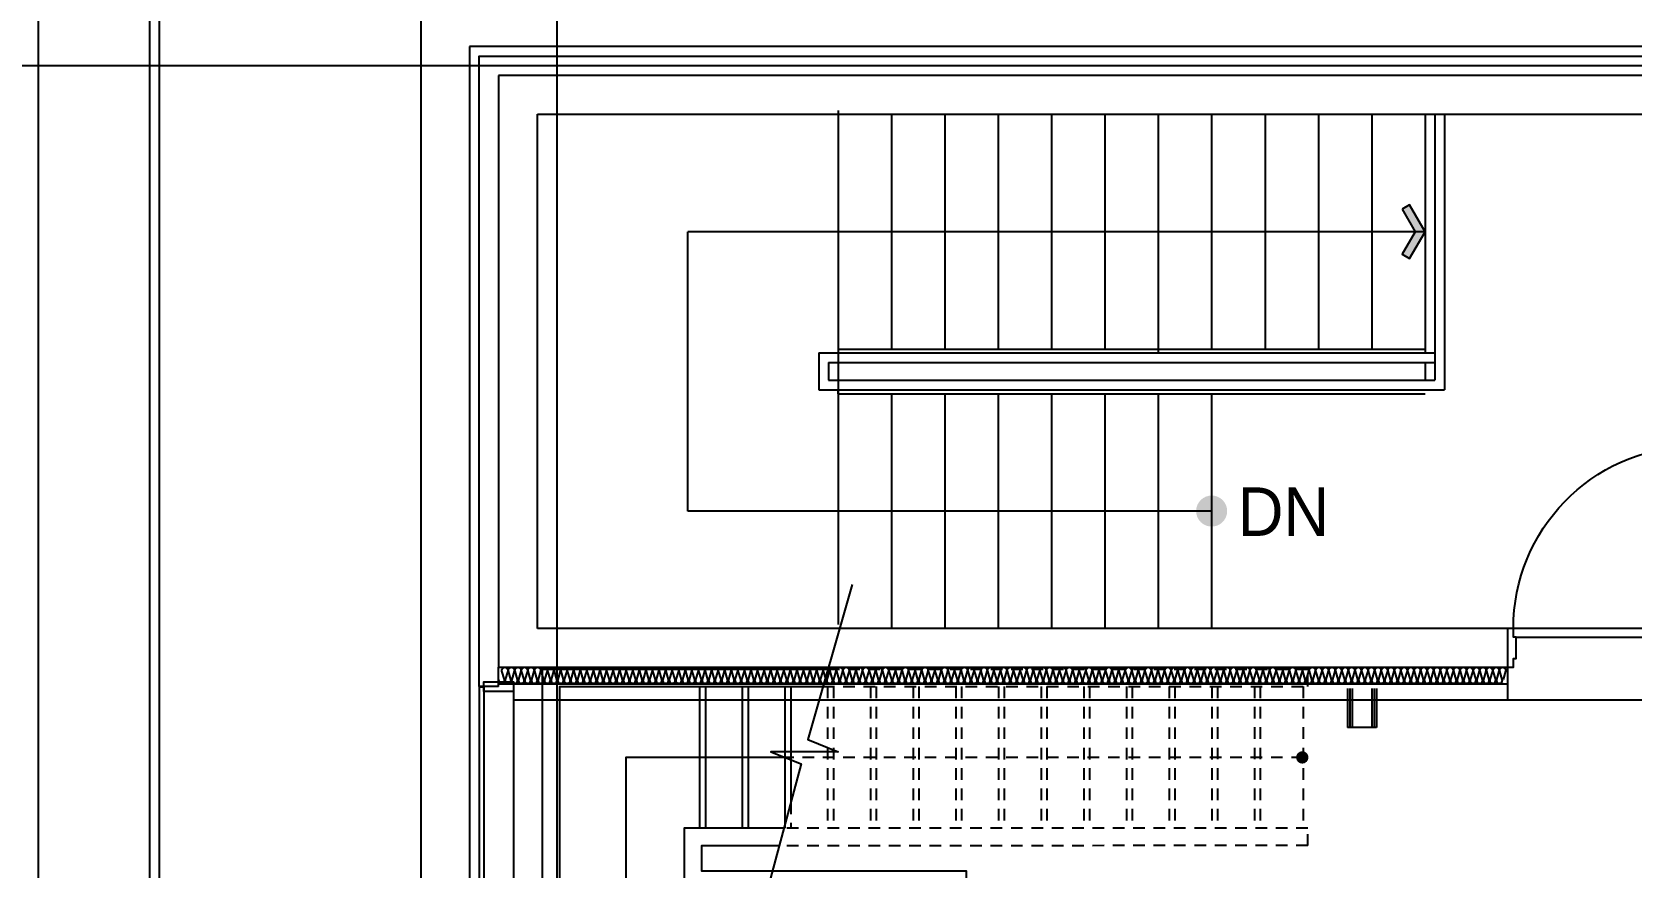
# Model space of a CAD drawing. Header units: metres. Extents: x 630750 to 860239, y 578133 to 726633.
# Drawn here: x 678899 to 687146, y 655180 to 659485 of the extents above; entities that cross this region are included whole.
import ezdxf
from ezdxf.enums import TextEntityAlignment as Align

# ---------------------------------------------------------------- set-up
doc = ezdxf.new("R2010")
doc.units = ezdxf.units.M
doc.header["$LTSCALE"] = 300
for name, pattern in [('HIDD', [0.7, 0.4, -0.3]), ('HIDDEN', [2, 1, -1]), ('업무시설_xr-base$0$CONTINOUS', [0])]:
    doc.linetypes.add(name, pattern=pattern)
for name, color, linetype in [('A-AL', 6, 'Continuous'), ('A-CEN-1', 1, 'Continuous'), ('A-DOR', 4, 'Continuous'), ('A-HAT-253', 253, 'Continuous'), ('A-STAIR', 4, 'Continuous'), ('A-SYM1', 7, 'Continuous'), ('A-TXT-S', 3, 'Continuous'), ('A-WAL-DW', 7, 'Continuous'), ('A-WALL-CONC', 2, 'Continuous'), ('A-WIN', 4, 'Continuous'), ('A-WIN-GLASS', 4, 'Continuous'), ('DOR', 4, 'Continuous'), ('IN', 8, 'Continuous'), ('KUK-F-LEVEL', 4, 'Continuous'), ('KUK-WALL-DRYWALL', 4, 'Continuous'), ('KUK-WALL-FIN 1', 30, 'Continuous'), ('KUK-석고보드', 201, 'Continuous'), ('NP', 171, 'Continuous')]:
    doc.layers.add(name, color=color, linetype=linetype)
doc.styles.add('돋움', font='')
doc.styles.get('돋움').set_extended_font_data('Dotum')

# ---------------------------------------------------------------- blocks, each defined once
blk = doc.blocks.new('dor-1000x200conc')
at = {"layer": 'A-DOR'}
for p, q in [((30, 1139.5), (30, 200)), ((60, 1139.5), (30, 1139.5)), ((60, 1139.5), (60, 200)), ((30, 200), (60, 200))]:
    blk.add_line(p, q, dxfattribs=at)
for points in [[(0, 200), (0, 0), (30, 0), (30, 45), (45, 45), (45, 155), (30, 155), (30, 200)], [(1000, 200), (1000, 0), (970, 0), (970, 45), (955, 45), (955, 155), (970, 155), (970, 200)]]:
    blk.add_lwpolyline(points, close=True, dxfattribs=at)
blk.add_arc((30, 200), 940, 0, 88.17288, dxfattribs=at)
at = {"layer": 'DOR', "color": 9}
for points in [[(30, 200), (970, 200)], [(955, 155), (45, 155)]]:
    blk.add_lwpolyline(points, dxfattribs=at)
blk = doc.blocks.new('*U16')
at = {"layer": 'IN'}
for points in [[(0, -0.741, 1.344031), (0.35, -0.741), (0.2, -0.241, -1.344031), (0.55, -0.241), (0.4, -0.741)], [(0.4, -0.741, 1.344031), (0.75, -0.741), (0.6, -0.241, -1.344031), (0.95, -0.241), (0.8, -0.741)], [(0.8, -0.741, 1.344031), (1.15, -0.741), (1, -0.241, -1.344031), (1.35, -0.241), (1.2, -0.741)], [(1.2, -0.741, 1.344031), (1.55, -0.741), (1.4, -0.241, -1.344031), (1.75, -0.241), (1.6, -0.741)], [(1.6, -0.741, 1.344031), (1.95, -0.741), (1.8, -0.241, -1.344031), (2.15, -0.241), (2, -0.741)], [(2, -0.741, 1.344031), (2.35, -0.741), (2.2, -0.241, -1.344031), (2.55, -0.241), (2.4, -0.741)], [(2.4, -0.741, 1.344031), (2.75, -0.741), (2.6, -0.241, -1.344031), (2.95, -0.241), (2.8, -0.741)], [(2.8, -0.741, 1.344031), (3.15, -0.741), (3, -0.241, -1.344031), (3.35, -0.241), (3.2, -0.741)], [(3.2, -0.741, 1.344031), (3.55, -0.741), (3.4, -0.241, -1.344031), (3.75, -0.241), (3.6, -0.741)], [(3.6, -0.741, 1.344031), (3.95, -0.741), (3.8, -0.241, -1.344031), (4.15, -0.241), (4, -0.741)], [(4, -0.741, 1.344031), (4.35, -0.741), (4.2, -0.241, -1.344031), (4.55, -0.241), (4.4, -0.741)], [(4.4, -0.741, 1.344031), (4.75, -0.741), (4.6, -0.241, -1.344031), (4.95, -0.241), (4.8, -0.741)], [(4.8, -0.741, 1.344031), (5.15, -0.741), (5, -0.241, -1.344031), (5.35, -0.241), (5.2, -0.741)], [(5.2, -0.741, 1.344031), (5.55, -0.741), (5.4, -0.241, -1.344031), (5.75, -0.241), (5.6, -0.741)], [(5.6, -0.741, 1.344031), (5.95, -0.741), (5.8, -0.241, -1.344031), (6.15, -0.241), (6, -0.741)], [(6, -0.741, 1.344031), (6.35, -0.741), (6.2, -0.241, -1.344031), (6.55, -0.241), (6.4, -0.741)], [(6.4, -0.741, 1.344031), (6.75, -0.741), (6.6, -0.241, -1.344031), (6.95, -0.241), (6.8, -0.741)], [(6.8, -0.741, 1.344031), (7.15, -0.741), (7, -0.241, -1.344031), (7.35, -0.241), (7.2, -0.741)], [(7.2, -0.741, 1.344031), (7.55, -0.741), (7.4, -0.241, -1.344031), (7.75, -0.241), (7.6, -0.741)], [(7.6, -0.741, 1.344031), (7.95, -0.741), (7.8, -0.241, -1.344031), (8.15, -0.241), (8, -0.741)], [(8, -0.741, 1.344031), (8.35, -0.741), (8.2, -0.241, -1.344031), (8.55, -0.241), (8.4, -0.741)], [(8.4, -0.741, 1.344031), (8.75, -0.741), (8.6, -0.241, -1.344031), (8.95, -0.241), (8.8, -0.741)], [(8.8, -0.741, 1.344031), (9.15, -0.741), (9, -0.241, -1.344031), (9.35, -0.241), (9.2, -0.741)], [(9.2, -0.741, 1.344031), (9.55, -0.741), (9.4, -0.241, -1.344031), (9.75, -0.241), (9.6, -0.741)], [(9.6, -0.741, 1.344031), (9.95, -0.741), (9.8, -0.241, -1.344031), (10.15, -0.241), (10, -0.741)], [(10, -0.741, 1.344031), (10.35, -0.741), (10.2, -0.241, -1.344031), (10.55, -0.241), (10.4, -0.741)], [(10.4, -0.741, 1.344031), (10.75, -0.741), (10.6, -0.241, -1.344031), (10.95, -0.241), (10.8, -0.741)], [(10.8, -0.741, 1.344031), (11.15, -0.741), (11, -0.241, -1.344031), (11.35, -0.241), (11.2, -0.741)], [(11.2, -0.741, 1.344031), (11.55, -0.741), (11.4, -0.241, -1.344031), (11.75, -0.241), (11.6, -0.741)], [(11.6, -0.741, 1.344031), (11.95, -0.741), (11.8, -0.241, -1.344031), (12.15, -0.241), (12, -0.741)], [(12, -0.741, 1.344031), (12.35, -0.741), (12.2, -0.241, -1.344031), (12.55, -0.241), (12.4, -0.741)], [(12.4, -0.741, 1.344031), (12.75, -0.741), (12.6, -0.241, -1.344031), (12.95, -0.241), (12.8, -0.741)], [(12.8, -0.741, 1.344031), (13.15, -0.741), (13, -0.241, -1.344031), (13.35, -0.241), (13.2, -0.741)], [(13.2, -0.741, 1.344031), (13.55, -0.741), (13.4, -0.241, -1.344031), (13.75, -0.241), (13.6, -0.741)], [(13.6, -0.741, 1.344031), (13.95, -0.741), (13.8, -0.241, -1.344031), (14.15, -0.241), (14, -0.741)], [(14, -0.741, 1.344031), (14.35, -0.741), (14.2, -0.241, -1.344031), (14.55, -0.241), (14.4, -0.741)], [(14.4, -0.741, 1.344031), (14.75, -0.741), (14.6, -0.241, -1.344031), (14.95, -0.241), (14.8, -0.741)], [(14.8, -0.741, 1.344031), (15.15, -0.741), (15, -0.241, -1.344031), (15.35, -0.241), (15.2, -0.741)], [(15.2, -0.741, 1.344031), (15.55, -0.741), (15.4, -0.241, -1.344031), (15.75, -0.241), (15.6, -0.741)], [(15.6, -0.741, 1.344031), (15.95, -0.741), (15.8, -0.241, -1.344031), (16.15, -0.241), (16, -0.741)], [(16, -0.741, 1.344031), (16.35, -0.741), (16.2, -0.241, -1.344031), (16.55, -0.241), (16.4, -0.741)], [(16.4, -0.741, 1.344031), (16.75, -0.741), (16.6, -0.241, -1.344031), (16.95, -0.241), (16.8, -0.741)], [(16.8, -0.741, 1.344031), (17.15, -0.741), (17, -0.241, -1.344031), (17.35, -0.241), (17.2, -0.741)], [(17.2, -0.741, 1.344031), (17.55, -0.741), (17.4, -0.241, -1.344031), (17.75, -0.241), (17.6, -0.741)], [(17.6, -0.741, 1.344031), (17.95, -0.741), (17.8, -0.241, -1.344031), (18.15, -0.241), (18, -0.741)], [(18, -0.741, 1.344031), (18.35, -0.741), (18.2, -0.241, -1.344031), (18.55, -0.241), (18.4, -0.741)], [(18.4, -0.741, 1.344031), (18.75, -0.741), (18.6, -0.241, -1.344031), (18.95, -0.241), (18.8, -0.741)], [(18.8, -0.741, 1.344031), (19.15, -0.741), (19, -0.241, -1.344031), (19.35, -0.241), (19.2, -0.741)], [(19.2, -0.741, 1.344031), (19.55, -0.741), (19.4, -0.241, -1.344031), (19.75, -0.241), (19.6, -0.741)], [(19.6, -0.741, 1.344031), (19.95, -0.741), (19.8, -0.241, -1.344031), (20.15, -0.241), (20, -0.741)], [(20, -0.741, 1.344031), (20.35, -0.741), (20.2, -0.241, -1.344031), (20.55, -0.241), (20.4, -0.741)], [(20.4, -0.741, 1.344031), (20.75, -0.741), (20.6, -0.241, -1.344031), (20.95, -0.241), (20.8, -0.741)], [(20.8, -0.741, 1.344031), (21.15, -0.741), (21, -0.241, -1.344031), (21.35, -0.241), (21.2, -0.741)], [(21.2, -0.741, 1.344031), (21.55, -0.741), (21.4, -0.241, -1.344031), (21.75, -0.241), (21.6, -0.741)], [(21.6, -0.741, 1.344031), (21.95, -0.741), (21.8, -0.241, -1.344031), (22.15, -0.241), (22, -0.741)], [(22, -0.741, 1.344031), (22.35, -0.741), (22.2, -0.241, -1.344031), (22.55, -0.241), (22.4, -0.741)], [(22.4, -0.741, 1.344031), (22.75, -0.741), (22.6, -0.241, -1.344031), (22.95, -0.241), (22.8, -0.741)], [(22.8, -0.741, 1.344031), (23.15, -0.741), (23, -0.241, -1.344031), (23.35, -0.241), (23.2, -0.741)], [(23.2, -0.741, 1.344031), (23.55, -0.741), (23.4, -0.241, -1.344031), (23.75, -0.241), (23.6, -0.741)], [(23.6, -0.741, 1.344031), (23.95, -0.741), (23.8, -0.241, -1.344031), (24.15, -0.241), (24, -0.741)], [(24, -0.741, 1.344031), (24.35, -0.741), (24.2, -0.241, -1.344031), (24.55, -0.241), (24.4, -0.741)], [(24.4, -0.741, 1.344031), (24.75, -0.741), (24.6, -0.241, -1.344031), (24.95, -0.241), (24.8, -0.741)], [(24.8, -0.741, 1.344031), (25.15, -0.741), (25, -0.241, -1.344031), (25.35, -0.241), (25.2, -0.741)], [(25.2, -0.741, 1.344031), (25.55, -0.741), (25.4, -0.241, -1.344031), (25.75, -0.241), (25.6, -0.741)], [(25.6, -0.741, 1.344031), (25.95, -0.741), (25.8, -0.241, -1.344031), (26.15, -0.241), (26, -0.741)], [(26, -0.741, 1.344031), (26.35, -0.741), (26.2, -0.241, -1.344031), (26.55, -0.241), (26.4, -0.741)], [(26.4, -0.741, 1.344031), (26.75, -0.741), (26.6, -0.241, -1.344031), (26.95, -0.241), (26.8, -0.741)], [(26.8, -0.741, 1.344031), (27.15, -0.741), (27, -0.241, -1.344031), (27.35, -0.241), (27.2, -0.741)], [(27.2, -0.741, 1.344031), (27.55, -0.741), (27.4, -0.241, -1.344031), (27.75, -0.241), (27.6, -0.741)], [(27.6, -0.741, 1.344031), (27.95, -0.741), (27.8, -0.241, -1.344031), (28.15, -0.241), (28, -0.741)], [(28, -0.741, 1.344031), (28.35, -0.741), (28.2, -0.241, -1.344031), (28.55, -0.241), (28.4, -0.741)], [(28.4, -0.741, 1.344031), (28.75, -0.741), (28.6, -0.241, -1.344031), (28.95, -0.241), (28.8, -0.741)], [(28.8, -0.741, 1.344031), (29.15, -0.741), (29, -0.241, -1.344031), (29.35, -0.241), (29.2, -0.741)], [(29.2, -0.741, 1.344031), (29.55, -0.741), (29.4, -0.241, -1.344031), (29.75, -0.241), (29.6, -0.741)], [(29.6, -0.741, 1.344031), (29.95, -0.741), (29.8, -0.241, -1.344031), (30.15, -0.241), (30, -0.741)], [(30, -0.741, 1.344031), (30.35, -0.741), (30.2, -0.241, -1.344031), (30.55, -0.241), (30.4, -0.741)], [(30.4, -0.741, 1.344031), (30.75, -0.741), (30.6, -0.241, -1.344031), (30.95, -0.241), (30.8, -0.741)], [(30.8, -0.741, 1.344031), (31.15, -0.741), (31, -0.241, -1.344031), (31.35, -0.241), (31.2, -0.741)], [(31.2, -0.741, 1.344031), (31.55, -0.741), (31.4, -0.241, -1.344031), (31.75, -0.241), (31.6, -0.741)], [(31.6, -0.741, 1.344031), (31.95, -0.741), (31.8, -0.241, -1.344031), (32.15, -0.241), (32, -0.741)], [(32, -0.741, 1.344031), (32.35, -0.741), (32.2, -0.241, -1.344031), (32.55, -0.241), (32.4, -0.741)], [(32.4, -0.741, 1.344031), (32.75, -0.741), (32.6, -0.241, -1.344031), (32.95, -0.241), (32.8, -0.741)], [(32.8, -0.741, 1.344031), (33.15, -0.741), (33, -0.241, -1.344031), (33.35, -0.241), (33.2, -0.741)], [(33.2, -0.741, 1.344031), (33.55, -0.741), (33.4, -0.241, -1.344031), (33.75, -0.241), (33.6, -0.741)], [(33.6, -0.741, 1.344031), (33.95, -0.741), (33.8, -0.241, -1.344031), (34.15, -0.241), (34, -0.741)], [(34, -0.741, 1.344031), (34.35, -0.741), (34.2, -0.241, -1.344031), (34.55, -0.241), (34.4, -0.741)], [(34.4, -0.741, 1.344031), (34.75, -0.741), (34.6, -0.241, -1.344031), (34.95, -0.241), (34.8, -0.741)], [(34.8, -0.741, 1.344031), (35.15, -0.741), (35, -0.241, -1.344031), (35.35, -0.241), (35.2, -0.741)], [(35.2, -0.741, 1.344031), (35.55, -0.741), (35.4, -0.241, -1.344031), (35.75, -0.241), (35.6, -0.741)], [(35.6, -0.741, 1.344031), (35.95, -0.741), (35.8, -0.241, -1.344031), (36.15, -0.241), (36, -0.741)], [(36, -0.741, 1.344031), (36.35, -0.741), (36.2, -0.241, -1.344031), (36.55, -0.241), (36.4, -0.741)], [(36.4, -0.741, 1.344031), (36.75, -0.741), (36.6, -0.241, -1.344031), (36.95, -0.241), (36.8, -0.741)], [(36.8, -0.741, 1.344031), (37.15, -0.741), (37, -0.241, -1.344031), (37.35, -0.241), (37.2, -0.741)], [(37.2, -0.741, 1.344031), (37.55, -0.741), (37.4, -0.241, -1.344031), (37.75, -0.241), (37.6, -0.741)], [(37.6, -0.741, 1.344031), (37.95, -0.741), (37.8, -0.241, -1.344031), (38.15, -0.241), (38, -0.741)], [(38, -0.741, 1.344031), (38.35, -0.741), (38.2, -0.241, -1.344031), (38.55, -0.241), (38.4, -0.741)], [(38.4, -0.741, 1.344031), (38.75, -0.741), (38.6, -0.241, -1.344031), (38.95, -0.241), (38.8, -0.741)], [(38.8, -0.741, 1.344031), (39.15, -0.741), (39, -0.241, -1.344031), (39.35, -0.241), (39.2, -0.741)], [(39.2, -0.741, 1.344031), (39.55, -0.741), (39.4, -0.241, -1.344031), (39.75, -0.241), (39.6, -0.741)], [(39.6, -0.741, 1.344031), (39.95, -0.741), (39.8, -0.241, -1.344031), (40.15, -0.241), (40, -0.741)], [(40, -0.741, 1.344031), (40.35, -0.741), (40.2, -0.241, -1.344031), (40.55, -0.241), (40.4, -0.741)], [(40.4, -0.741, 1.344031), (40.75, -0.741), (40.6, -0.241, -1.344031), (40.95, -0.241), (40.8, -0.741)], [(40.8, -0.741, 1.344031), (41.15, -0.741), (41, -0.241, -1.344031), (41.35, -0.241), (41.2, -0.741)], [(41.2, -0.741, 1.344031), (41.55, -0.741), (41.4, -0.241, -1.344031), (41.75, -0.241), (41.6, -0.741)], [(41.6, -0.741, 1.344031), (41.95, -0.741), (41.8, -0.241, -1.344031), (42.15, -0.241), (42, -0.741)], [(42, -0.741, 1.344031), (42.35, -0.741), (42.2, -0.241, -1.344031), (42.55, -0.241), (42.4, -0.741)], [(42.4, -0.741, 1.344031), (42.75, -0.741), (42.6, -0.241, -1.344031), (42.95, -0.241), (42.8, -0.741)], [(42.8, -0.741, 1.344031), (43.15, -0.741), (43, -0.241, -1.344031), (43.35, -0.241), (43.2, -0.741)], [(43.2, -0.741, 1.344031), (43.55, -0.741), (43.4, -0.241, -1.344031), (43.75, -0.241), (43.6, -0.741)], [(43.6, -0.741, 1.344031), (43.95, -0.741), (43.8, -0.241, -1.344031), (44.15, -0.241), (44, -0.741)], [(44, -0.741, 1.344031), (44.35, -0.741), (44.2, -0.241, -1.344031), (44.55, -0.241), (44.4, -0.741)], [(44.4, -0.741, 1.344031), (44.75, -0.741), (44.6, -0.241, -1.344031), (44.95, -0.241), (44.8, -0.741)], [(44.8, -0.741, 1.344031), (45.15, -0.741), (45, -0.241, -1.344031), (45.35, -0.241), (45.2, -0.741)], [(45.2, -0.741, 1.344031), (45.55, -0.741), (45.4, -0.241, -1.344031), (45.75, -0.241), (45.6, -0.741)], [(45.6, -0.741, 1.344031), (45.95, -0.741), (45.8, -0.241, -1.344031), (46.15, -0.241), (46, -0.741)], [(46, -0.741, 1.344031), (46.35, -0.741), (46.2, -0.241, -1.344031), (46.55, -0.241), (46.4, -0.741)], [(46.4, -0.741, 1.344031), (46.75, -0.741), (46.6, -0.241, -1.344031), (46.95, -0.241), (46.8, -0.741)], [(46.8, -0.741, 1.344031), (47.15, -0.741), (47, -0.241, -1.344031), (47.35, -0.241), (47.2, -0.741)], [(47.2, -0.741, 1.344031), (47.55, -0.741), (47.4, -0.241, -1.344031), (47.75, -0.241), (47.6, -0.741)], [(47.6, -0.741, 1.344031), (47.95, -0.741), (47.8, -0.241, -1.344031), (48.15, -0.241), (48, -0.741)], [(48, -0.741, 1.344031), (48.35, -0.741), (48.2, -0.241, -1.344031), (48.55, -0.241), (48.4, -0.741)], [(48.4, -0.741, 1.344031), (48.75, -0.741), (48.6, -0.241, -1.344031), (48.95, -0.241), (48.8, -0.741)], [(48.8, -0.741, 1.344031), (49.15, -0.741), (49, -0.241, -1.344031), (49.35, -0.241), (49.2, -0.741)], [(49.2, -0.741, 1.344031), (49.55, -0.741), (49.4, -0.241, -1.344031), (49.75, -0.241), (49.6, -0.741)], [(49.6, -0.741, 1.344031), (49.95, -0.741), (49.8, -0.241, -1.344031), (50.15, -0.241), (50, -0.741)], [(50, -0.741, 1.344031), (50.35, -0.741), (50.2, -0.241, -1.344031), (50.55, -0.241), (50.4, -0.741)], [(50.4, -0.741, 1.344031), (50.75, -0.741), (50.6, -0.241, -1.344031), (50.95, -0.241), (50.8, -0.741)], [(50.8, -0.741, 1.344031), (51.15, -0.741), (51, -0.241, -1.344031), (51.35, -0.241), (51.2, -0.741)], [(51.2, -0.741, 1.344031), (51.55, -0.741), (51.4, -0.241, -1.344031), (51.75, -0.241), (51.6, -0.741)], [(51.6, -0.741, 1.344031), (51.95, -0.741), (51.8, -0.241, -1.344031), (52.15, -0.241), (52, -0.741)], [(52, -0.741, 1.344031), (52.35, -0.741), (52.2, -0.241, -1.344031), (52.55, -0.241), (52.4, -0.741)], [(52.4, -0.741, 1.344031), (52.75, -0.741), (52.6, -0.241, -1.344031), (52.95, -0.241), (52.8, -0.741)], [(52.8, -0.741, 1.344031), (53.15, -0.741), (53, -0.241, -1.344031), (53.35, -0.241), (53.2, -0.741)], [(53.2, -0.741, 1.344031), (53.55, -0.741), (53.4, -0.241, -1.344031), (53.75, -0.241), (53.6, -0.741)], [(53.6, -0.741, 1.344031), (53.95, -0.741), (53.8, -0.241, -1.344031), (54.15, -0.241), (54, -0.741)], [(54, -0.741, 1.344031), (54.35, -0.741), (54.2, -0.241, -1.344031), (54.55, -0.241), (54.4, -0.741)], [(54.4, -0.741, 1.344031), (54.75, -0.741), (54.6, -0.241, -1.344031), (54.95, -0.241), (54.8, -0.741)], [(54.8, -0.741, 1.344031), (55.15, -0.741), (55, -0.241, -1.344031), (55.35, -0.241), (55.2, -0.741)], [(55.2, -0.741, 1.344031), (55.55, -0.741), (55.4, -0.241, -1.344031), (55.75, -0.241), (55.6, -0.741)], [(55.6, -0.741, 1.344031), (55.95, -0.741), (55.8, -0.241, -1.344031), (56.15, -0.241), (56, -0.741)], [(56, -0.741, 1.344031), (56.35, -0.741), (56.2, -0.241, -1.344031), (56.55, -0.241), (56.4, -0.741)], [(56.4, -0.741, 1.344031), (56.75, -0.741), (56.6, -0.241, -1.344031), (56.95, -0.241), (56.8, -0.741)], [(56.8, -0.741, 1.344031), (57.15, -0.741), (57, -0.241, -1.344031), (57.35, -0.241), (57.2, -0.741)], [(57.2, -0.741, 1.344031), (57.55, -0.741), (57.4, -0.241, -1.344031), (57.75, -0.241), (57.6, -0.741)], [(57.6, -0.741, 1.344031), (57.95, -0.741), (57.8, -0.241, -1.344031), (58.15, -0.241), (58, -0.741)], [(58, -0.741, 1.344031), (58.35, -0.741), (58.2, -0.241, -1.344031), (58.55, -0.241), (58.4, -0.741)], [(58.4, -0.741, 1.344031), (58.75, -0.741), (58.6, -0.241, -1.344031), (58.95, -0.241), (58.8, -0.741)], [(58.8, -0.741, 1.344031), (59.15, -0.741), (59, -0.241, -1.344031), (59.35, -0.241), (59.2, -0.741)], [(59.2, -0.741, 1.344031), (59.55, -0.741), (59.4, -0.241, -1.344031), (59.75, -0.241), (59.6, -0.741)], [(59.6, -0.741, 1.344031), (59.95, -0.741), (59.8, -0.241, -1.344031), (60.15, -0.241), (60, -0.741)], [(60, -0.741, 1.344031), (60.35, -0.741), (60.2, -0.241, -1.344031), (60.55, -0.241), (60.4, -0.741)], [(60.4, -0.741, 1.344031), (60.75, -0.741), (60.6, -0.241, -1.344031), (60.95, -0.241), (60.8, -0.741)], [(60.8, -0.741, 1.344031), (61.15, -0.741), (61, -0.241, -1.344031), (61.35, -0.241), (61.2, -0.741)]]:
    blk.add_lwpolyline(points, format="xyb", dxfattribs=at)
at = {"layer": 'NP'}
for p, q in [((0, 0), (0.4, 0)), ((0.4, 0), (0.8, 0)), ((0.8, 0), (1.2, 0)), ((1.2, 0), (1.6, 0)), ((1.6, 0), (2, 0)), ((2, 0), (2.4, 0)), ((2.4, 0), (2.8, 0)), ((2.8, 0), (3.2, 0)), ((3.2, 0), (3.6, 0)), ((3.6, 0), (4, 0)), ((4, 0), (4.4, 0)), ((4.4, 0), (4.8, 0)), ((4.8, 0), (5.2, 0)), ((5.2, 0), (5.6, 0)), ((5.6, 0), (6, 0)), ((6, 0), (6.4, 0)), ((6.4, 0), (6.8, 0)), ((6.8, 0), (7.2, 0)), ((7.2, 0), (7.6, 0)), ((7.6, 0), (8, 0)), ((8, 0), (8.4, 0)), ((8.4, 0), (8.8, 0)), ((8.8, 0), (9.2, 0)), ((9.2, 0), (9.6, 0)), ((9.6, 0), (10, 0)), ((10, 0), (10.4, 0)), ((10.4, 0), (10.8, 0)), ((10.8, 0), (11.2, 0)), ((11.2, 0), (11.6, 0)), ((11.6, 0), (12, 0)), ((12, 0), (12.4, 0)), ((12.4, 0), (12.8, 0)), ((12.8, 0), (13.2, 0)), ((13.2, 0), (13.6, 0)), ((13.6, 0), (14, 0)), ((14, 0), (14.4, 0)), ((14.4, 0), (14.8, 0)), ((14.8, 0), (15.2, 0)), ((15.2, 0), (15.6, 0)), ((15.6, 0), (16, 0)), ((16, 0), (16.4, 0)), ((16.4, 0), (16.8, 0)), ((16.8, 0), (17.2, 0)), ((17.2, 0), (17.6, 0)), ((17.6, 0), (18, 0)), ((18, 0), (18.4, 0)), ((18.4, 0), (18.8, 0)), ((18.8, 0), (19.2, 0)), ((19.2, 0), (19.6, 0)), ((19.6, 0), (20, 0)), ((20, 0), (20.4, 0)), ((20.4, 0), (20.8, 0)), ((20.8, 0), (21.2, 0)), ((21.2, 0), (21.6, 0)), ((21.6, 0), (22, 0)), ((22, 0), (22.4, 0)), ((22.4, 0), (22.8, 0)), ((22.8, 0), (23.2, 0)), ((23.2, 0), (23.6, 0)), ((23.6, 0), (24, 0)), ((24, 0), (24.4, 0)), ((24.4, 0), (24.8, 0)), ((24.8, 0), (25.2, 0)), ((25.2, 0), (25.6, 0)), ((25.6, 0), (26, 0)), ((26, 0), (26.4, 0)), ((26.4, 0), (26.8, 0)), ((26.8, 0), (27.2, 0)), ((27.2, 0), (27.6, 0)), ((27.6, 0), (28, 0)), ((28, 0), (28.4, 0)), ((28.4, 0), (28.8, 0)), ((28.8, 0), (29.2, 0)), ((29.2, 0), (29.6, 0)), ((29.6, 0), (30, 0)), ((30, 0), (30.4, 0)), ((30.4, 0), (30.8, 0)), ((30.8, 0), (31.2, 0)), ((31.2, 0), (31.6, 0)), ((31.6, 0), (32, 0)), ((32, 0), (32.4, 0)), ((32.4, 0), (32.8, 0)), ((32.8, 0), (33.2, 0)), ((33.2, 0), (33.6, 0)), ((33.6, 0), (34, 0)), ((34, 0), (34.4, 0)), ((34.4, 0), (34.8, 0)), ((34.8, 0), (35.2, 0)), ((35.2, 0), (35.6, 0)), ((35.6, 0), (36, 0)), ((36, 0), (36.4, 0)), ((36.4, 0), (36.8, 0)), ((36.8, 0), (37.2, 0)), ((37.2, 0), (37.6, 0)), ((37.6, 0), (38, 0)), ((38, 0), (38.4, 0)), ((38.4, 0), (38.8, 0)), ((38.8, 0), (39.2, 0)), ((39.2, 0), (39.6, 0)), ((39.6, 0), (40, 0)), ((40, 0), (40.4, 0)), ((40.4, 0), (40.8, 0)), ((40.8, 0), (41.2, 0)), ((41.2, 0), (41.6, 0)), ((41.6, 0), (42, 0)), ((42, 0), (42.4, 0)), ((42.4, 0), (42.8, 0)), ((42.8, 0), (43.2, 0)), ((43.2, 0), (43.6, 0)), ((43.6, 0), (44, 0)), ((44, 0), (44.4, 0)), ((44.4, 0), (44.8, 0)), ((44.8, 0), (45.2, 0)), ((45.2, 0), (45.6, 0)), ((45.6, 0), (46, 0)), ((46, 0), (46.4, 0)), ((46.4, 0), (46.8, 0)), ((46.8, 0), (47.2, 0)), ((47.2, 0), (47.6, 0)), ((47.6, 0), (48, 0)), ((48, 0), (48.4, 0)), ((48.4, 0), (48.8, 0)), ((48.8, 0), (49.2, 0)), ((49.2, 0), (49.6, 0)), ((49.6, 0), (50, 0)), ((50, 0), (50.4, 0)), ((50.4, 0), (50.8, 0)), ((50.8, 0), (51.2, 0)), ((51.2, 0), (51.6, 0)), ((51.6, 0), (52, 0)), ((52, 0), (52.4, 0)), ((52.4, 0), (52.8, 0)), ((52.8, 0), (53.2, 0)), ((53.2, 0), (53.6, 0)), ((53.6, 0), (54, 0)), ((54, 0), (54.4, 0)), ((54.4, 0), (54.8, 0)), ((54.8, 0), (55.2, 0)), ((55.2, 0), (55.6, 0)), ((55.6, 0), (56, 0)), ((56, 0), (56.4, 0)), ((56.4, 0), (56.8, 0)), ((56.8, 0), (57.2, 0)), ((57.2, 0), (57.6, 0)), ((57.6, 0), (58, 0)), ((58, 0), (58.4, 0)), ((58.4, 0), (58.8, 0)), ((58.8, 0), (59.2, 0)), ((59.2, 0), (59.6, 0)), ((59.6, 0), (60, 0)), ((60, 0), (60.4, 0)), ((60.4, 0), (60.8, 0)), ((60.8, 0), (61.2, 0)), ((0, -1), (0.4, -1)), ((0.4, -1), (0.8, -1)), ((0.8, -1), (1.2, -1)), ((1.2, -1), (1.6, -1)), ((1.6, -1), (2, -1)), ((2, -1), (2.4, -1)), ((2.4, -1), (2.8, -1)), ((2.8, -1), (3.2, -1)), ((3.2, -1), (3.6, -1)), ((3.6, -1), (4, -1)), ((4, -1), (4.4, -1)), ((4.4, -1), (4.8, -1)), ((4.8, -1), (5.2, -1)), ((5.2, -1), (5.6, -1)), ((5.6, -1), (6, -1)), ((6, -1), (6.4, -1)), ((6.4, -1), (6.8, -1)), ((6.8, -1), (7.2, -1)), ((7.2, -1), (7.6, -1)), ((7.6, -1), (8, -1)), ((8, -1), (8.4, -1)), ((8.4, -1), (8.8, -1)), ((8.8, -1), (9.2, -1)), ((9.2, -1), (9.6, -1)), ((9.6, -1), (10, -1)), ((10, -1), (10.4, -1)), ((10.4, -1), (10.8, -1)), ((10.8, -1), (11.2, -1)), ((11.2, -1), (11.6, -1)), ((11.6, -1), (12, -1)), ((12, -1), (12.4, -1)), ((12.4, -1), (12.8, -1)), ((12.8, -1), (13.2, -1)), ((13.2, -1), (13.6, -1)), ((13.6, -1), (14, -1)), ((14, -1), (14.4, -1)), ((14.4, -1), (14.8, -1)), ((14.8, -1), (15.2, -1)), ((15.2, -1), (15.6, -1)), ((15.6, -1), (16, -1)), ((16, -1), (16.4, -1)), ((16.4, -1), (16.8, -1)), ((16.8, -1), (17.2, -1)), ((17.2, -1), (17.6, -1)), ((17.6, -1), (18, -1)), ((18, -1), (18.4, -1)), ((18.4, -1), (18.8, -1)), ((18.8, -1), (19.2, -1)), ((19.2, -1), (19.6, -1)), ((19.6, -1), (20, -1)), ((20, -1), (20.4, -1)), ((20.4, -1), (20.8, -1)), ((20.8, -1), (21.2, -1)), ((21.2, -1), (21.6, -1)), ((21.6, -1), (22, -1)), ((22, -1), (22.4, -1)), ((22.4, -1), (22.8, -1)), ((22.8, -1), (23.2, -1)), ((23.2, -1), (23.6, -1)), ((23.6, -1), (24, -1)), ((24, -1), (24.4, -1)), ((24.4, -1), (24.8, -1)), ((24.8, -1), (25.2, -1)), ((25.2, -1), (25.6, -1)), ((25.6, -1), (26, -1)), ((26, -1), (26.4, -1)), ((26.4, -1), (26.8, -1)), ((26.8, -1), (27.2, -1)), ((27.2, -1), (27.6, -1)), ((27.6, -1), (28, -1)), ((28, -1), (28.4, -1)), ((28.4, -1), (28.8, -1)), ((28.8, -1), (29.2, -1)), ((29.2, -1), (29.6, -1)), ((29.6, -1), (30, -1)), ((30, -1), (30.4, -1)), ((30.4, -1), (30.8, -1)), ((30.8, -1), (31.2, -1)), ((31.2, -1), (31.6, -1)), ((31.6, -1), (32, -1)), ((32, -1), (32.4, -1)), ((32.4, -1), (32.8, -1)), ((32.8, -1), (33.2, -1)), ((33.2, -1), (33.6, -1)), ((33.6, -1), (34, -1)), ((34, -1), (34.4, -1)), ((34.4, -1), (34.8, -1)), ((34.8, -1), (35.2, -1)), ((35.2, -1), (35.6, -1)), ((35.6, -1), (36, -1)), ((36, -1), (36.4, -1)), ((36.4, -1), (36.8, -1)), ((36.8, -1), (37.2, -1)), ((37.2, -1), (37.6, -1)), ((37.6, -1), (38, -1)), ((38, -1), (38.4, -1)), ((38.4, -1), (38.8, -1)), ((38.8, -1), (39.2, -1)), ((39.2, -1), (39.6, -1)), ((39.6, -1), (40, -1)), ((40, -1), (40.4, -1)), ((40.4, -1), (40.8, -1)), ((40.8, -1), (41.2, -1)), ((41.2, -1), (41.6, -1)), ((41.6, -1), (42, -1)), ((42, -1), (42.4, -1)), ((42.4, -1), (42.8, -1)), ((42.8, -1), (43.2, -1)), ((43.2, -1), (43.6, -1)), ((43.6, -1), (44, -1)), ((44, -1), (44.4, -1)), ((44.4, -1), (44.8, -1)), ((44.8, -1), (45.2, -1)), ((45.2, -1), (45.6, -1)), ((45.6, -1), (46, -1)), ((46, -1), (46.4, -1)), ((46.4, -1), (46.8, -1)), ((46.8, -1), (47.2, -1)), ((47.2, -1), (47.6, -1)), ((47.6, -1), (48, -1)), ((48, -1), (48.4, -1)), ((48.4, -1), (48.8, -1)), ((48.8, -1), (49.2, -1)), ((49.2, -1), (49.6, -1)), ((49.6, -1), (50, -1)), ((50, -1), (50.4, -1)), ((50.4, -1), (50.8, -1)), ((50.8, -1), (51.2, -1)), ((51.2, -1), (51.6, -1)), ((51.6, -1), (52, -1)), ((52, -1), (52.4, -1)), ((52.4, -1), (52.8, -1)), ((52.8, -1), (53.2, -1)), ((53.2, -1), (53.6, -1)), ((53.6, -1), (54, -1)), ((54, -1), (54.4, -1)), ((54.4, -1), (54.8, -1)), ((54.8, -1), (55.2, -1)), ((55.2, -1), (55.6, -1)), ((55.6, -1), (56, -1)), ((56, -1), (56.4, -1)), ((56.4, -1), (56.8, -1)), ((56.8, -1), (57.2, -1)), ((57.2, -1), (57.6, -1)), ((57.6, -1), (58, -1)), ((58, -1), (58.4, -1)), ((58.4, -1), (58.8, -1)), ((58.8, -1), (59.2, -1)), ((59.2, -1), (59.6, -1)), ((59.6, -1), (60, -1)), ((60, -1), (60.4, -1)), ((60.4, -1), (60.8, -1)), ((60.8, -1), (61.2, -1))]:
    blk.add_line(p, q, dxfattribs=at)
blk = doc.blocks.new('A$C742B7414')
at = {"layer": 'KUK-F-LEVEL', "linetype": 'HIDD', "ltscale": 0.5}
h = blk.add_hatch(color=251, dxfattribs=at)
edge = h.paths.add_edge_path()
edge.add_arc((3916.3, 14887.3), 32, 540, 720, ccw=False)
edge.add_arc((3916.3, 14887.3), 32, 360, 540, ccw=False)
at = {"layer": 'KUK-F-LEVEL', "color": 251, "linetype": 'HIDD', "ltscale": 0.5}
for p, q in [((3945, 15252.4), (3945, 15342.4)), ((1470, 15252.2), (1470, 14522.4)), ((1500, 15252.2), (1500, 14522.4)), ((1690, 15252.2), (1690, 14522.4)), ((1720, 15252.2), (1720, 14522.4)), ((1910, 15252.2), (1910, 14522.4)), ((1940, 15252.2), (1940, 14522.4)), ((2130, 15252.2), (2130, 14522.4)), ((2160, 15252.3), (2160, 14522.4)), ((2350, 15252.3), (2350, 14522.4)), ((2380, 15252.3), (2380, 14522.4)), ((2570, 15252.3), (2570, 14522.4)), ((2600, 15252.3), (2600, 14522.4)), ((2790, 15252.3), (2790, 14522.4)), ((2820, 15252.3), (2820, 14522.4)), ((3010, 15252.3), (3010, 14522.4)), ((3040, 15252.3), (3040, 14522.4)), ((3230, 15252.3), (3230, 14522.4)), ((3260, 15252.3), (3260, 14522.4)), ((3450, 15252.3), (3450, 14522.4)), ((3480, 15252.4), (3480, 14522.4)), ((3670, 15252.4), (3670, 14522.4)), ((3700, 15252.4), (3700, 14522.4)), ((3920, 15252.4), (3920, 14522.4)), ((1250, 14916.5), (1250, 14886.9)), ((1280, 14916.5), (1280, 14874.9)), ((1280, 14654.3), (1280, 14522.4)), ((1250, 14542.3), (1250, 14522.4))]:
    blk.add_line(p, q, dxfattribs=at)
at = {"layer": 'KUK-F-LEVEL', "color": 8, "linetype": 'HIDDEN', "ltscale": 300}
for p, q in [((810, 15252.1), (810, 14522.4)), ((1030, 15252.2), (1030, 14522.4)), ((1250, 15252.2), (1250, 14916.5)), ((1470, 14938.2), (1470, 14916.5)), ((1250, 14886.9), (1250, 14542.3))]:
    blk.add_line(p, q, dxfattribs=at)
at = {"layer": 'KUK-F-LEVEL', "color": 6, "linetype": '업무시설_xr-base$0$CONTINOUS', "ltscale": 1000}
for p, q in [((840, 15252.2), (840, 14522.4)), ((1060, 15252.2), (1060, 14522.4)), ((1280, 15252.2), (1280, 14916.5)), ((1280, 14874.9), (1280, 14654.3)), ((1500, 14926.2), (1500, 14916.5))]:
    blk.add_line(p, q, dxfattribs=at)
at = {"layer": 'KUK-F-LEVEL', "color": 1, "elevation": 0.8}
blk.add_lwpolyline([(1596.3, 15778.9), (1367.1, 14979.5), (1524.1, 14916.5), (1176.4, 14916.5), (1333.4, 14853.5), (1107.2, 14009.2)], dxfattribs=at)
at = {"layer": 'KUK-F-LEVEL', "color": 6, "linetype": '업무시설_xr-base$0$CONTINOUS', "ltscale": 1000}
for points in [[(2184.6, 13482.4), (2184.6, 13392.4), (0, 13392.4), (0, 15342.1), (1471.1, 15342.2)], [(2184.6, 13482.4), (90, 13482.4), (90, 15252.1), (1445.3, 15252.2)], [(1244.6, 14522.3), (730, 14522.3), (730, 14212.4), (2184.6, 14212.4)], [(1220.5, 14432.3), (820, 14432.3), (820, 14302.4), (2184.6, 14302.4), (2184.6, 14212.4)]]:
    blk.add_lwpolyline(points, dxfattribs=at)
at = {"layer": 'KUK-F-LEVEL', "color": 251, "linetype": 'HIDD', "ltscale": 0.5}
for points in [[(1471.1, 15342.2), (3945, 15342.4)], [(1445.3, 15252.2), (3945, 15252.4)], [(3920, 14887.3), (1249.2, 14887.3)], [(3945, 14432.4), (3945, 14522.4), (1244.6, 14522.3)], [(3945, 14432.4), (1220.5, 14432.3)]]:
    blk.add_lwpolyline(points, dxfattribs=at)
at = {"layer": 'KUK-F-LEVEL', "color": 5}
blk.add_lwpolyline([(1249.2, 14887.3), (430, 14887.3), (430, 13847.4), (2184.6, 13847.4)], dxfattribs=at)

msp = doc.modelspace()

# ---------------------------------------------------------------- hatches: boundary and pattern name
at = {"layer": 'A-SYM1'}
msp.add_hatch(color=7, dxfattribs=at).paths.add_polyline_path([(685999.9, 658592.9), (685961.4, 658570.7), (686028.1, 658455.2), (685961.4, 658339.8), (685999.9, 658317.5), (686079.4, 658455.2)])
msp.add_hatch(color=7, dxfattribs=at).paths.add_polyline_path([(685999.9, 658592.9), (685961.4, 658570.7), (686028.1, 658455.2), (685961.4, 658339.8), (685999.9, 658317.5), (686079.4, 658455.2)])
h = msp.add_hatch(color=7, dxfattribs=at)
edge = h.paths.add_edge_path()
edge.add_arc((684979.4, 657015.2), 80, 540, 720)
edge.add_arc((684979.4, 657015.2), 80, 720, 900)
h = msp.add_hatch(color=7, dxfattribs=at)
edge = h.paths.add_edge_path()
edge.add_arc((684979.4, 657015.2), 80, 540, 720)
edge.add_arc((684979.4, 657015.2), 80, 720, 900)

# ---------------------------------------------------------------- linework, layer by layer
at = {"layer": 'A-AL', "ltscale": 3}
for points in [[(681304.5, 656110.2), (681204.4, 656110.2), (681204.4, 659360.2), (694204.4, 659360.2), (694204.4, 659360.2), (694204.4, 659360.2), (694204.2, 656110.2), (694204.2, 656110.2)], [(681228.3, 656110.2), (681204.4, 656110.2), (681204.4, 659360.2), (694204.4, 659360.2), (694204.4, 659360.2), (694204.4, 659360.2), (694204.2, 656110.2), (694204.2, 656110.2)]]:
    msp.add_lwpolyline(points, dxfattribs=at)
at = {"layer": 'A-CEN-1', "linetype": 'Continuous'}
for p, q in [((679504.4, 706258.8), (679504.4, 627125.8)), ((681604.4, 706258.8), (681604.4, 627125.8)), ((795684.5, 659310.2), (657202.6, 659310.2))]:
    msp.add_line(p, q, dxfattribs=at)
at = {"layer": 'A-HAT-253'}
for p, q in [((680904.4, 628164), (680904.4, 659660.2)), ((694254.6, 659410.2), (681154.4, 659410.2)), ((694254.6, 659410.2), (681154.4, 659410.2)), ((681154.4, 659410.2), (681154.4, 628349.4))]:
    msp.add_line(p, q, dxfattribs=at)
at = {"layer": 'A-STAIR'}
for p, q in [((683054.4, 659080.2), (683054.4, 657640.2)), ((683054.4, 659080.2), (683054.4, 657640.2)), ((683329.4, 659060.2), (683329.4, 657850.2)), ((683329.4, 659060.2), (683329.4, 657850.2)), ((683604.4, 659060.2), (683604.4, 657850.2)), ((683604.4, 659060.2), (683604.4, 657850.2)), ((683879.4, 659060.2), (683879.4, 657850.2)), ((683879.4, 659060.2), (683879.4, 657850.2)), ((684154.4, 659060.2), (684154.4, 657850.2)), ((684154.4, 659060.2), (684154.4, 657850.2)), ((684429.4, 659060.2), (684429.4, 657850.2)), ((684429.4, 659060.2), (684429.4, 657850.2)), ((684704.4, 659060.2), (684704.4, 657830.2)), ((684704.4, 659060.2), (684704.4, 657830.2)), ((684979.4, 659060.2), (684979.4, 657850.2)), ((684979.4, 659060.2), (684979.4, 657850.2)), ((685254.4, 659060.2), (685254.4, 657850.2)), ((685254.4, 659060.2), (685254.4, 657850.2)), ((685529.4, 659060.2), (685529.4, 657850.2)), ((685529.4, 659060.2), (685529.4, 657850.2)), ((685804.4, 659060.2), (685804.4, 657850.2)), ((685804.4, 659060.2), (685804.4, 657850.2)), ((686079.4, 659060.2, 0), (686079.4, 657830.2, 0)), ((686079.4, 659060.2, 0), (686079.4, 657830.2, 0)), ((686129.4, 659060.2), (686129.4, 657690.2)), ((686129.4, 659060.2), (686129.4, 657690.2)), ((686179.4, 659060.2), (686179.4, 657640.2)), ((686179.4, 659060.2), (686179.4, 657640.2)), ((682954.4, 657830.2), (682954.4, 657640.2)), ((682954.4, 657830.2), (686129.4, 657830.2)), ((682954.4, 657830.2), (682954.4, 657640.2)), ((682954.4, 657830.2), (686129.4, 657830.2)), ((683054.4, 657850.2), (686079.4, 657850.2)), ((683054.4, 657850.2), (686079.4, 657850.2)), ((683004.4, 657780.2), (683004.4, 657690.2)), ((683004.4, 657780.2), (686129.4, 657780.2)), ((683004.4, 657780.2), (683004.4, 657690.2)), ((683004.4, 657780.2), (686129.4, 657780.2)), ((683054.4, 657780.2), (683054.4, 657690.2)), ((683054.4, 657780.2), (683054.4, 657690.2)), ((686079.4, 657780.2), (686079.4, 657690.2)), ((686079.4, 657780.2), (686079.4, 657690.2)), ((683004.4, 657690.2), (686129.4, 657690.2)), ((683004.4, 657690.2), (686129.4, 657690.2)), ((682954.4, 657640.2), (686179.4, 657640.2)), ((682954.4, 657640.2), (686179.4, 657640.2)), ((683054.4, 657640.2), (683054.4, 656430.2)), ((683054.4, 657640.2), (683054.4, 656430.2)), ((683054.4, 657620.2), (686079.4, 657620.2)), ((683054.4, 657620.2), (686079.4, 657620.2)), ((683329.4, 657620.2), (683329.4, 656410.2)), ((683329.4, 657620.2), (683329.4, 656410.2)), ((683604.4, 657620.2), (683604.4, 656410.2)), ((683604.4, 657620.2), (683604.4, 656410.2)), ((683879.4, 657620.2), (683879.4, 656410.2)), ((683879.4, 657620.2), (683879.4, 656410.2)), ((684154.4, 657620.2), (684154.4, 656410.2)), ((684154.4, 657620.2), (684154.4, 656410.2)), ((684429.4, 657620.2), (684429.4, 656410.2)), ((684429.4, 657620.2), (684429.4, 656410.2)), ((684704.4, 657620.2), (684704.4, 656410.2)), ((684704.4, 657620.2), (684704.4, 656410.2)), ((684979.4, 657620.2), (684979.4, 656410.2)), ((684979.4, 657620.2), (684979.4, 656410.2))]:
    msp.add_line(p, q, dxfattribs=at)
msp.add_lwpolyline([(683054.4, 657620.2), (683054.4, 657640.2)], dxfattribs=at)
msp.add_lwpolyline([(683054.4, 657620.2), (683054.4, 657640.2)], dxfattribs=at)
at = {"layer": 'A-SYM1', "color": 7}
for p, q in [((682279.5, 657015.2), (682279.5, 658455.2, 0)), ((686079.4, 658455.2), (682279.5, 658455.2)), ((682279.5, 657015.2), (682279.5, 658455.2, 0)), ((686079.4, 658455.2), (682279.5, 658455.2)), ((684979.4, 657015.2), (682279.5, 657015.2)), ((684979.4, 657015.2), (682279.5, 657015.2))]:
    msp.add_line(p, q, dxfattribs=at)
at = {"layer": 'A-SYM1', "color": 7, "elevation": 0}
msp.add_lwpolyline([(685961.4, 658570.7), (686028.1, 658455.2), (685961.4, 658339.8), (685999.9, 658317.5), (686079.4, 658455.2), (685999.9, 658592.9)], close=True, dxfattribs=at)
msp.add_lwpolyline([(685961.4, 658570.7), (686028.1, 658455.2), (685961.4, 658339.8), (685999.9, 658317.5), (686079.4, 658455.2), (685999.9, 658592.9)], close=True, dxfattribs=at)
msp.add_lwpolyline([(685961.4, 658570.7), (686028.1, 658455.2), (685961.4, 658339.8), (685999.9, 658317.5), (686079.4, 658455.2), (685999.9, 658592.9)], close=True, dxfattribs=at)
msp.add_lwpolyline([(685961.4, 658570.7), (686028.1, 658455.2), (685961.4, 658339.8), (685999.9, 658317.5), (686079.4, 658455.2), (685999.9, 658592.9)], close=True, dxfattribs=at)
at = {"layer": 'A-WAL-DW'}
for p, q in [((681304.5, 656110.2), (681304.5, 656210.2)), ((681304.5, 656134.9), (681304.5, 656210.2)), ((686504.4, 656210.2, 0), (686504.4, 656040.2, 0)), ((686504.4, 656210.2, 0), (686504.4, 656040.2, 0)), ((681304.5, 656125.2, 0), (686504.4, 656125.2, 0)), ((681380.3, 656125.2), (686504.4, 656125.2, 0)), ((686504.4, 656040.2, 0), (681380.3, 656040.2, 0)), ((686504.4, 656040.2, 0), (681380.3, 656040.2))]:
    msp.add_line(p, q, dxfattribs=at)
at = {"layer": 'A-WALL-CONC'}
for p, q in [((694104.6, 659260.2, 0), (681304.5, 659260.2, 0)), ((681304.5, 659260.2, 0), (681304.5, 656210.2, 0)), ((694104.6, 659260.2, 0), (681304.5, 659260.2, 0)), ((681304.5, 659260.2, 0), (681304.5, 656210.2, 0)), ((681504.5, 656410.2, 0), (681504.5, 659060.2, 0)), ((681504.5, 659060.2, 0), (686154.4, 659060.2, 0)), ((681504.5, 656410.2, 0), (681504.5, 659060.2, 0)), ((681504.5, 659060.2, 0), (686154.4, 659060.2, 0)), ((686154.4, 659060.2, 0), (688554.4, 659060.2, 0)), ((686154.4, 659060.2, 0), (688554.4, 659060.2, 0)), ((686504.4, 656410.2, 0), (681504.5, 656410.2, 0)), ((686504.4, 656410.2, 0), (681504.5, 656410.2, 0)), ((686504.4, 656410.2, 0), (686504.4, 656210.2, 0)), ((686504.4, 656410.2, 0), (686504.4, 656210.2, 0)), ((681304.5, 656210.2, 0), (686504.4, 656210.2, 0)), ((681304.5, 656210.2, 0), (686504.4, 656210.2, 0)), ((681304.5, 656210.2, 0), (686504.4, 656210.2, 0)), ((681304.5, 656210.2, 0), (686504.4, 656210.2, 0))]:
    msp.add_line(p, q, dxfattribs=at)
at = {"layer": 'A-WIN', "color": 9}
msp.add_line((681380.3, 656109.9), (681380.3, 648634.9), dxfattribs=at)
at = {"layer": 'A-WIN', "color": 7}
msp.add_lwpolyline([(681204.3, 656109.9), (681228.3, 656109.9), (681228.3, 656134.9), (681380.3, 656134.9), (681380.3, 656084.9), (681228.3, 656084.9), (681228.3, 656109.9)], dxfattribs=at)
at = {"layer": 'A-WIN-GLASS', "color": 5}
for p, q in [((678930.4, 665494.7), (678930.4, 626700.1)), ((678930.4, 665494.7), (678930.4, 626700.1)), ((679554.4, 664653.3), (679554.4, 627162.9)), ((679554.4, 664653.3), (679554.4, 627162.9))]:
    msp.add_line(p, q, dxfattribs=at)
at = {"layer": 'A-WIN-GLASS'}
for p, q in [((681204.3, 656109.9), (681204.3, 651609.9)), ((681228.3, 656109.9), (681228.3, 651609.9)), ((681204.3, 656085.3), (681204.3, 655359.9))]:
    msp.add_line(p, q, dxfattribs=at)
at = {"layer": 'KUK-WALL-DRYWALL', "linetype": '업무시설_xr-base$0$CONTINOUS'}
for p, q in [((685704.4, 656100.2, 0), (685704.4, 655900.2, 0)), ((685804.4, 656100.2, 0), (685804.4, 655900.2, 0))]:
    msp.add_line(p, q, dxfattribs=at)
at = {"layer": 'KUK-WALL-FIN 1'}
msp.add_line((687504.4, 656040.2, 0), (686504.4, 656040.2, 0), dxfattribs=at)
at = {"layer": 'KUK-석고보드', "color": 117, "ltscale": 10}
for p, q in [((685679.4, 656100.2, 0), (685679.4, 655900.2, 0)), ((685691.9, 656100.2, 0), (685691.9, 655900.2, 0)), ((685816.9, 656100.2, 0), (685816.9, 655900.2, 0)), ((685829.4, 656100.2, 0), (685829.4, 655900.2, 0))]:
    msp.add_line(p, q, dxfattribs=at)
at = {"layer": 'KUK-석고보드', "ltscale": 10}
msp.add_line((685829.4, 655900.2, 0), (685679.4, 655900.2, 0), dxfattribs=at)

# ---------------------------------------------------------------- block references
at = {"xscale": -1}
for rotation in [359.9999997331958, 359.9999997198555]:
    msp.add_blockref('dor-1000x200conc', (687504.4, 656210.2, 0), dxfattribs=dict(at, rotation=rotation))
at = {"layer": 'IN'}
for xscale, yscale, zscale in [(84.59110329666873, 84.59110329666873, 84.59110329666873), (84.59110329672694, 84.59110329672694, 84.59110329672694)]:
    msp.add_blockref('*U16', (681304.5, 656210.2, 0), dxfattribs=dict(at, xscale=xscale, yscale=yscale, zscale=zscale))
at = {"layer": 'KUK-F-LEVEL', "color": 133, "linetype": 'ByBlock'}
msp.add_blockref('A$C742B7414', (681530.3, 640858.1, 0), dxfattribs=at)

# ---------------------------------------------------------------- texts
at = {"layer": 'A-TXT-S', "color": 3, "style": '돋움'}
for p in [(685349.7, 656887.2, 0), (685349.7, 656887.2)]:
    msp.add_text('DN', height=250, dxfattribs=at).set_placement(p, align=Align.CENTER)

doc.saveas('drawing.dxf')
